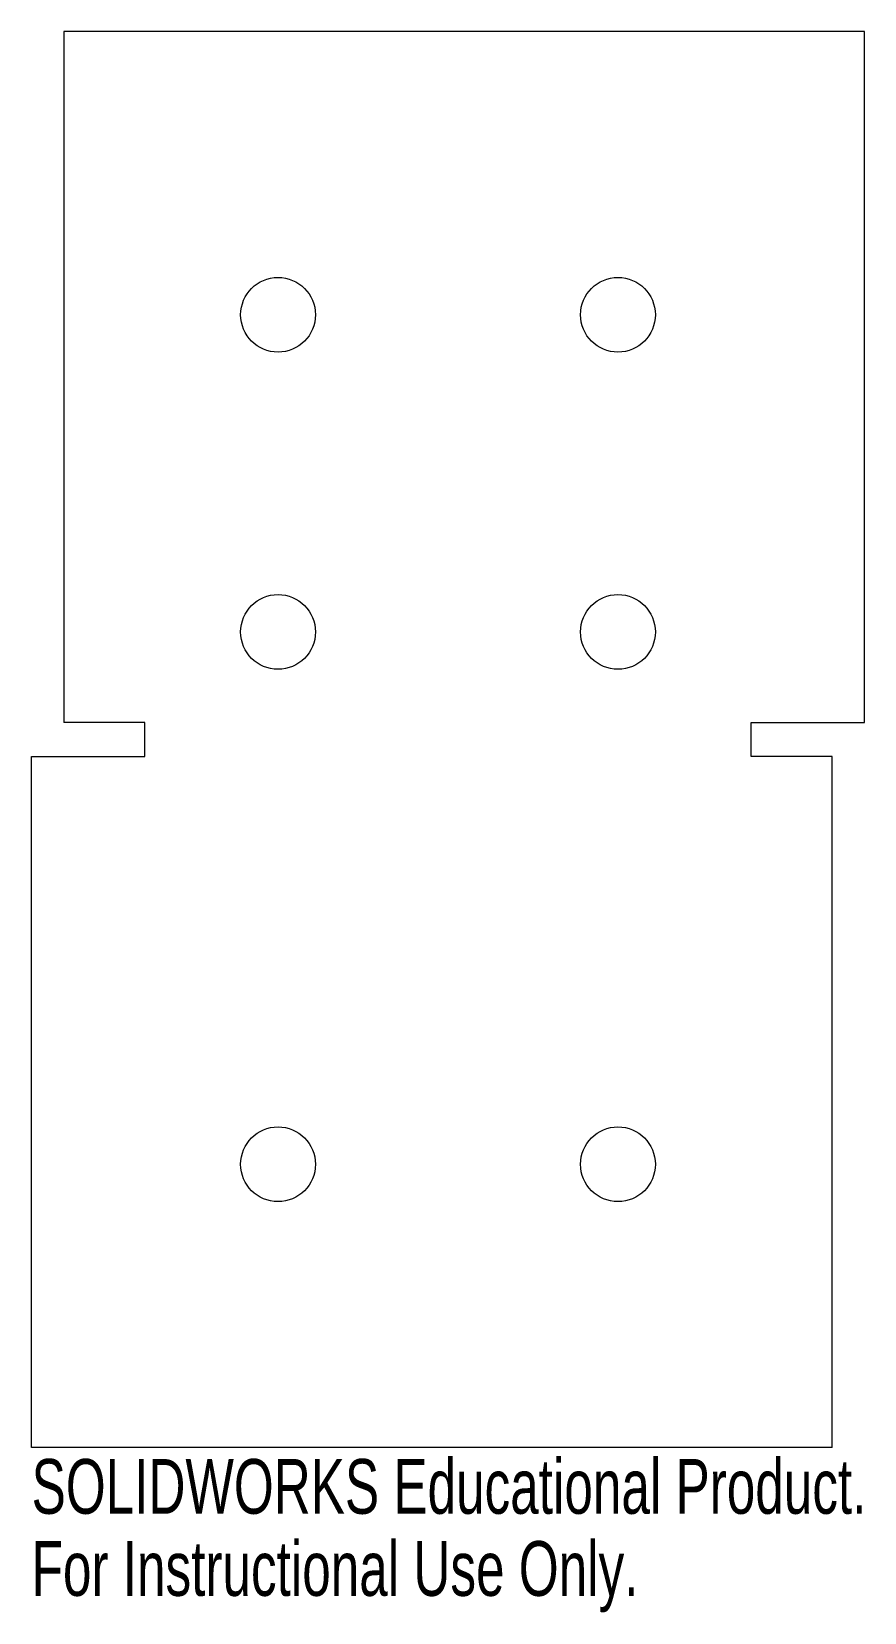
# Model space of a CAD drawing. Header units: millimetres. Extents: x 0 to 74, y -140 to 0.
import ezdxf

# ---------------------------------------------------------------- set-up
doc = ezdxf.new("R2010")
doc.units = ezdxf.units.MM
doc.styles.add('SLDTEXTSTYLE0', font='TXT', dxfattribs={"width": 0.7})

msp = doc.modelspace()

# ---------------------------------------------------------------- linework, layer by layer
at = {"color": 7, "linetype": 'Continuous', "lineweight": 15}
for p, q in [((73.5, 0), (2.85, 0)), ((2.85, 0), (2.85, -61)), ((73.5, -61), (73.5, 0)), ((10, -61), (2.85, -61)), ((10, -64), (10, -61)), ((63.5, -64), (63.5, -61)), ((63.5, -61), (73.5, -61)), ((0, -64), (10, -64)), ((0, -125), (0, -64)), ((70.65, -64), (63.5, -64)), ((70.65, -125), (70.65, -64)), ((70.65, -125), (0, -125))]:
    msp.add_line(p, q, dxfattribs=at)
for centre in [(21.75, -25), (51.75, -25), (21.75, -53), (51.75, -53), (21.75, -100), (51.75, -100)]:
    msp.add_circle(centre, 3.3, dxfattribs=at)

# ---------------------------------------------------------------- texts
at = {"color": 7, "linetype": 'Continuous', "char_height": 4.8336, "attachment_point": 1, "style": 'SLDTEXTSTYLE0'}
for s, insert in [('SOLIDWORKS Educational Product.', (0, -126.02)), ('For Instructional Use Only.', (0, -133.27))]:
    msp.add_mtext(s, dxfattribs=dict(at, insert=insert))

doc.saveas('drawing.dxf')
